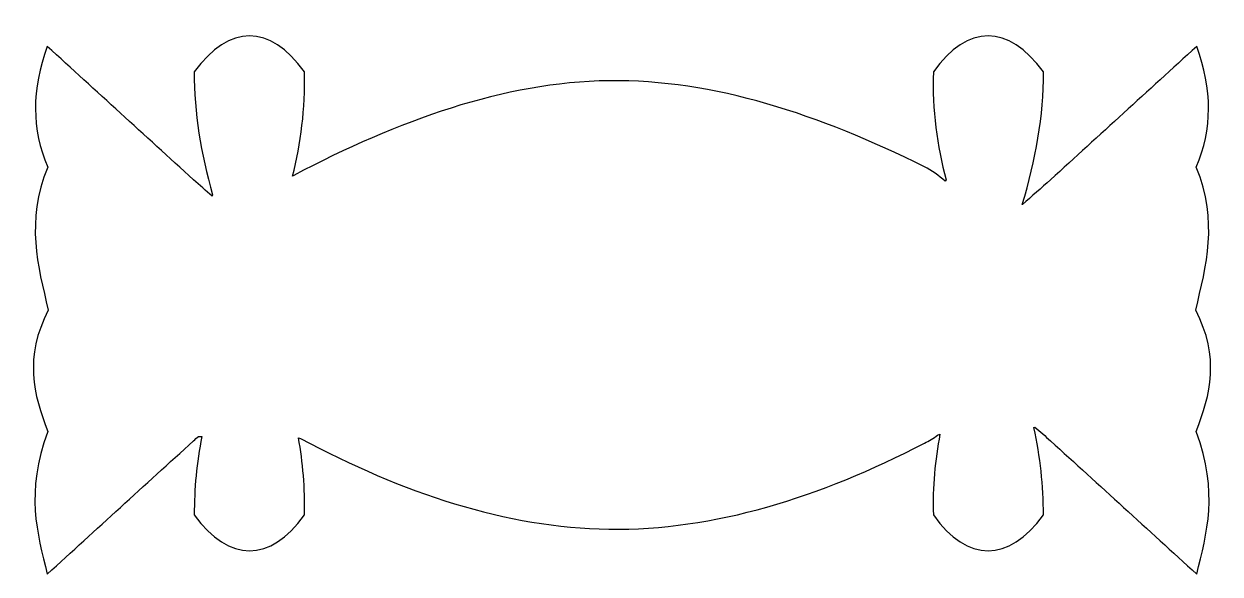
# Model space of a CAD drawing. Header units: centimetres. Extents: x -8.9 to 8.9, y -4 to 4.2.
import ezdxf

# ---------------------------------------------------------------- set-up
doc = ezdxf.new("R2010")
doc.units = ezdxf.units.CM
doc.header["$MEASUREMENT"] = 0
doc.layers.add('Camada 1', color=7, linetype='Continuous')

msp = doc.modelspace()

# ---------------------------------------------------------------- linework, layer by layer
at = {"layer": 'Camada 1'}
msp.add_open_spline([(4.6904, -1.93487), (4.62664, -1.97853), (4.56062, -2.0184), (4.4931, -2.05343), (4.4931, -2.05343), (2.94177, -2.8575), (1.36996, -3.35235), (-0.19341, -3.33068), (-0.19341, -3.33068), (-1.72402, -3.30946), (-3.26041, -2.79479), (-4.77697, -1.98128), (-4.77697, -1.98128), (-4.77697, -1.98128), (-4.80798, -1.97321), (-4.80798, -1.97321), (-4.80798, -1.97321), (-4.7408, -2.33982), (-4.7072, -2.7201), (-4.72032, -3.11933), (-4.72032, -3.11933), (-5.23054, -3.83111), (-5.83395, -3.83095), (-6.35563, -3.11933), (-6.35563, -3.11933), (-6.35838, -2.73092), (-6.31795, -2.34233), (-6.24281, -1.95347), (-6.24281, -1.95347), (-6.24281, -1.95347), (-6.29271, -1.95183), (-6.29271, -1.95183), (-6.29271, -1.95183), (-6.31769, -1.97403), (-6.34277, -1.99623), (-6.36775, -2.0184), (-6.36775, -2.0184), (-7.09165, -2.67814), (-7.81566, -3.33793), (-8.53964, -3.99767), (-8.53964, -3.99767), (-8.68939, -3.38693), (-8.86955, -2.7953), (-8.53178, -1.87711), (-8.53178, -1.87711), (-8.74546, -1.33424), (-8.88709, -0.77247), (-8.52509, -0.07837), (-8.52509, -0.07837), (-8.68011, 0.58264), (-8.86553, 1.23404), (-8.53295, 2.04883), (-8.53295, 2.04883), (-8.77411, 2.60855), (-8.77628, 3.2059), (-8.53964, 3.84093), (-8.53964, 3.84093), (-7.81566, 3.18116), (-7.09165, 2.52143), (-6.36775, 1.86166), (-6.36775, 1.86166), (-6.2756, 1.7799), (-6.18334, 1.69812), (-6.09123, 1.61636), (-6.09123, 1.61636), (-6.09123, 1.61636), (-6.08364, 1.63877), (-6.08364, 1.63877), (-6.08364, 1.63877), (-6.25845, 2.24774), (-6.3599, 2.85607), (-6.35564, 3.46395), (-6.35564, 3.46395), (-5.83396, 4.17552), (-5.23055, 4.17571), (-4.72033, 3.46395), (-4.72033, 3.46395), (-4.70229, 2.91581), (-4.77229, 2.40353), (-4.8963, 1.91315), (-4.8963, 1.91315), (-4.8963, 1.91315), (-4.87884, 1.9249), (-4.87884, 1.9249), (-4.87884, 1.9249), (-4.87884, 1.9249), (-4.87884, 1.9249), (-4.87884, 1.9249), (-4.87884, 1.9249), (-3.32306, 2.74048), (-1.75829, 3.31042), (-0.19341, 3.33143), (-0.19341, 3.33143), (1.36996, 3.35239), (2.93592, 2.82565), (4.4931, 2.05283), (4.4931, 2.05283), (4.60258, 1.99851), (4.70643, 1.92369), (4.80377, 1.83794), (4.80377, 1.83794), (4.80377, 1.83794), (4.81647, 1.85866), (4.81647, 1.85866), (4.81647, 1.85866), (4.68375, 2.3656), (4.60771, 2.89546), (4.62634, 3.46394), (4.62634, 3.46394), (5.13667, 4.1757), (5.74, 4.17551), (6.26176, 3.46394), (6.26176, 3.46394), (6.26636, 2.80806), (6.14786, 2.15169), (5.94701, 1.49446), (5.94701, 1.49446), (5.94701, 1.49446), (5.95077, 1.49166), (5.95077, 1.49166), (5.95077, 1.49166), (6.08973, 1.61501), (6.22879, 1.73833), (6.36775, 1.86168), (6.36775, 1.86168), (7.09173, 2.52145), (7.81571, 3.18116), (8.53964, 3.84093), (8.53964, 3.84093), (8.77636, 3.2059), (8.77411, 2.60855), (8.53295, 2.04885), (8.53295, 2.04885), (8.86553, 1.23404), (8.68011, 0.58266), (8.52509, -0.07835), (8.52509, -0.07835), (8.88709, -0.77246), (8.74544, -1.33425), (8.53178, -1.87709), (8.53178, -1.87709), (8.86963, -2.79527), (8.68937, -3.38691), (8.53964, -3.99765), (8.53964, -3.99765), (7.81574, -3.33791), (7.09173, -2.67812), (6.36775, -2.01838), (6.36775, -2.01838), (6.29062, -1.94996), (6.2135, -1.88151), (6.13637, -1.81306), (6.13637, -1.81306), (6.13637, -1.81306), (6.12208, -1.82134), (6.12208, -1.82134), (6.12208, -1.82134), (6.21431, -2.25433), (6.26482, -2.68698), (6.26178, -3.11933), (6.26178, -3.11933), (5.74002, -3.83095), (5.13672, -3.83111), (4.62636, -3.11933), (4.62636, -3.11933), (4.61265, -2.70052), (4.65025, -2.30259), (4.7242, -1.91937), (4.7242, -1.91937), (4.7242, -1.91937), (4.6904, -1.93487), (4.6904, -1.93487)], degree=3, knots=[0, 0, 0, 0, 0.02272727, 0.02272727, 0.02272727, 0.02272727, 0.04545455, 0.04545455, 0.04545455, 0.04545455, 0.06818182, 0.06818182, 0.06818182, 0.06818182, 0.09090909, 0.09090909, 0.09090909, 0.09090909, 0.11363636, 0.11363636, 0.11363636, 0.11363636, 0.13636364, 0.13636364, 0.13636364, 0.13636364, 0.15909091, 0.15909091, 0.15909091, 0.15909091, 0.18181818, 0.18181818, 0.18181818, 0.18181818, 0.20454545, 0.20454545, 0.20454545, 0.20454545, 0.22727273, 0.22727273, 0.22727273, 0.22727273, 0.25, 0.25, 0.25, 0.25, 0.27272727, 0.27272727, 0.27272727, 0.27272727, 0.29545455, 0.29545455, 0.29545455, 0.29545455, 0.31818182, 0.31818182, 0.31818182, 0.31818182, 0.34090909, 0.34090909, 0.34090909, 0.34090909, 0.36363636, 0.36363636, 0.36363636, 0.36363636, 0.38636364, 0.38636364, 0.38636364, 0.38636364, 0.40909091, 0.40909091, 0.40909091, 0.40909091, 0.43181818, 0.43181818, 0.43181818, 0.43181818, 0.45454545, 0.45454545, 0.45454545, 0.45454545, 0.47727273, 0.47727273, 0.47727273, 0.47727273, 0.5, 0.5, 0.5, 0.5, 0.52272727, 0.52272727, 0.52272727, 0.52272727, 0.54545455, 0.54545455, 0.54545455, 0.54545455, 0.56818182, 0.56818182, 0.56818182, 0.56818182, 0.59090909, 0.59090909, 0.59090909, 0.59090909, 0.61363636, 0.61363636, 0.61363636, 0.61363636, 0.63636364, 0.63636364, 0.63636364, 0.63636364, 0.65909091, 0.65909091, 0.65909091, 0.65909091, 0.68181818, 0.68181818, 0.68181818, 0.68181818, 0.70454545, 0.70454545, 0.70454545, 0.70454545, 0.72727273, 0.72727273, 0.72727273, 0.72727273, 0.75, 0.75, 0.75, 0.75, 0.77272727, 0.77272727, 0.77272727, 0.77272727, 0.79545455, 0.79545455, 0.79545455, 0.79545455, 0.81818182, 0.81818182, 0.81818182, 0.81818182, 0.84090909, 0.84090909, 0.84090909, 0.84090909, 0.86363636, 0.86363636, 0.86363636, 0.86363636, 0.88636364, 0.88636364, 0.88636364, 0.88636364, 0.90909091, 0.90909091, 0.90909091, 0.90909091, 0.93181818, 0.93181818, 0.93181818, 0.93181818, 0.95454545, 0.95454545, 0.95454545, 0.95454545, 1, 1, 1, 1], dxfattribs=at)

doc.saveas('drawing.dxf')
